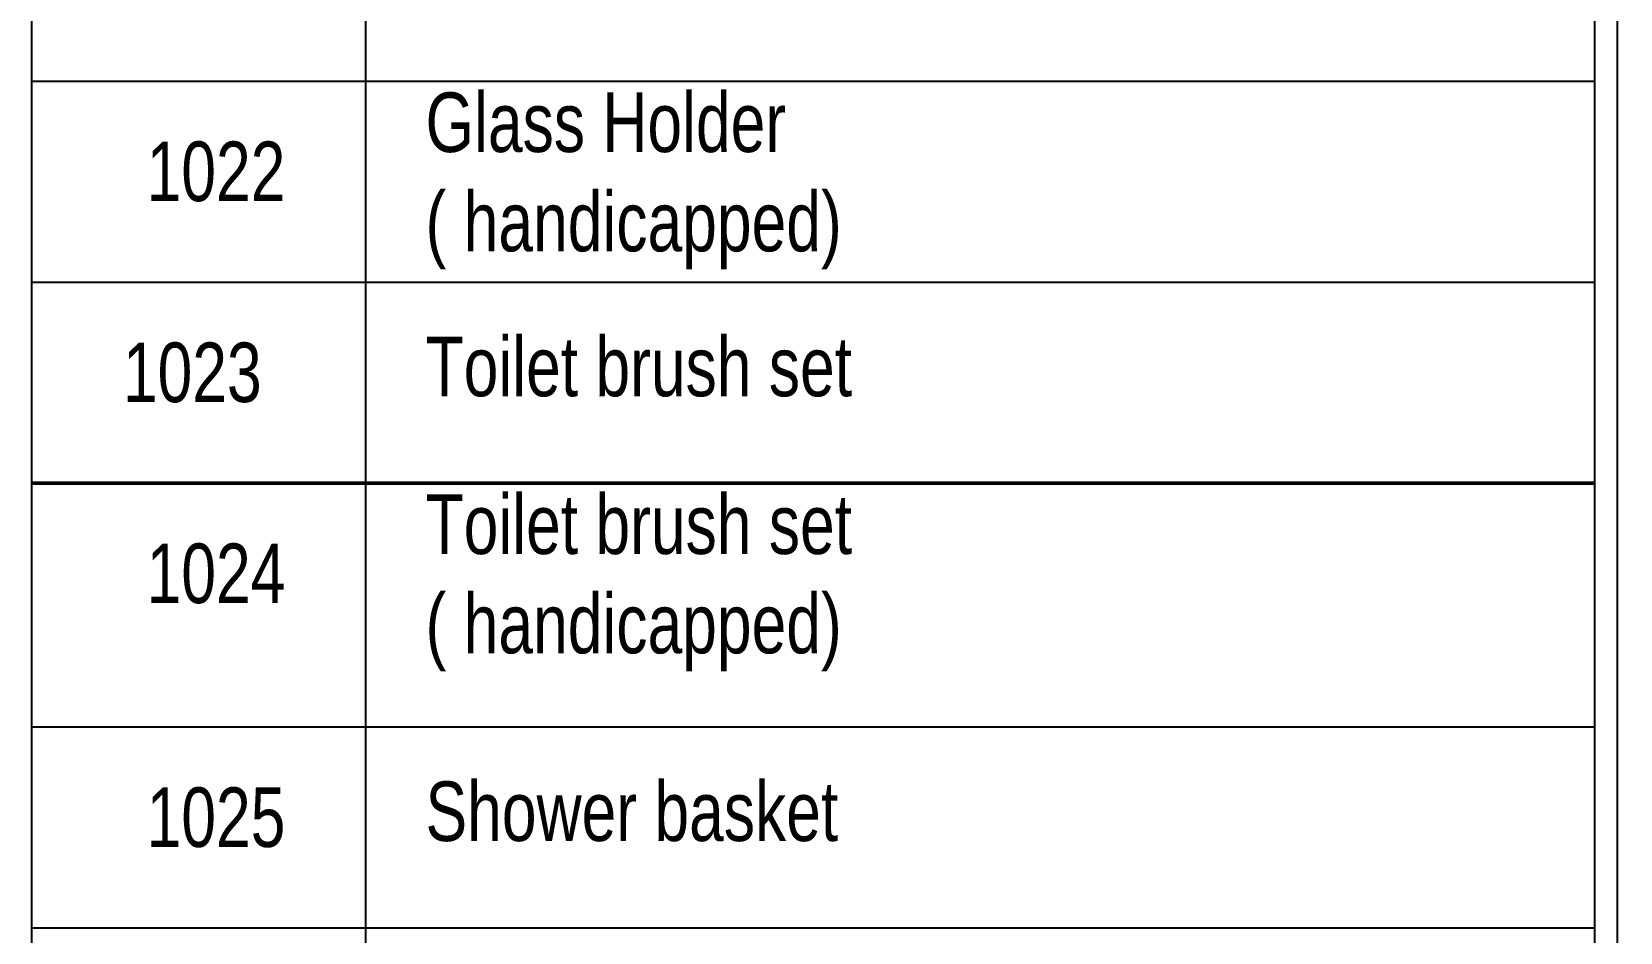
# Model space of a CAD drawing. Header units: inches. Extents: x 193287 to 241687, y 437648 to 550079.
# Drawn here: x 232824 to 234157, y 466737 to 467493 of the extents above; entities that cross this region are included whole.
import ezdxf

# ---------------------------------------------------------------- set-up
doc = ezdxf.new("R2010")
doc.units = ezdxf.units.IN
doc.header["$MEASUREMENT"] = 0
for name, color, linetype in [('A-DIMESNION-1', 7, 'Continuous'), ('CQ SPOT DETAIL DIMENSION', 9, 'Continuous'), ('CQ text label', 3, 'Continuous'), ('CQ-legend tex box', 3, 'Continuous')]:
    doc.layers.add(name, color=color, linetype=linetype)
doc.layers.add('CQ Switches and Outlets', color=1, linetype='Continuous', lineweight=50)
doc.styles.add('DIM 50', font='romans.shx', dxfattribs={"width": 0.75, "height": 100})
doc.styles.get("Standard").update_dxf_attribs({"font": 'arial.ttf'})
doc.dimstyles.new('CQ 2.5', dxfattribs={"dimscale": 0.025, "dimtxt": 150, "dimasz": 100, "dimexe": 100, "dimexo": 0, "dimgap": 80, "dimtad": 1, "dimdec": 0, "dimzin": 0, "dimdsep": 46, "dimtxsty": 'Standard', "dimblk": 'DOT', "dimcen": 100, "dimclrd": 250, "dimclre": 250, "dimclrt": 3, "dimadec": 0, "dimazin": 0, "dimtfac": 1, "dimtdec": 0, "dimtofl": 0, "dimtmove": 0, "dimatfit": 3, "dimfxl": 1, "dimtolj": 1, "dimtzin": 0, "dimlwd": -1, "dimarcsym": 0})

# ---------------------------------------------------------------- blocks, each defined once
blk = doc.blocks.new('SMDS')
at = {"layer": 'CQ Switches and Outlets', "color": 2}
blk.add_line((383215.9, 480917.8), (384528, 480917.8), dxfattribs=at)
at = {"layer": 'CQ-legend tex box'}
for p, q in [((383496.2, 485021.9), (383496.2, 478623.5)), ((383215.9, 481255.2), (384528, 481255.2)), ((383215.9, 481086.5), (384528, 481086.5)), ((383215.9, 480713.2), (384528, 480713.2)), ((383215.9, 480544.5), (384528, 480544.5))]:
    blk.add_line(p, q, dxfattribs=at)
blk.add_lwpolyline([(383215.9, 485200), (384527.9, 485200), (384527.9, 478623.5), (383215.9, 478623.5)], close=True, dxfattribs=at)
at = {"layer": 'CQ text label', "ltscale": 1000, "char_height": 50, "width": 946.817, "attachment_point": 1, "style": 'DIM 50'}
for s, insert in [('{\\fArial|b0|i0|c0|p34;Glass Holder\\P( handicapped)}', (383546.5, 481245.7)), ('{\\fArial|b0|i0|c0|p34;1022}', (383312.3, 481204.5)), ('{\\fArial|b0|i0|c0|p34;Toilet brush set}', (383546.5, 481040.7)), ('{\\fArial|b0|i0|c0|p34;1023}', (383292.4, 481035.8)), ('{\\fArial|b0|i0|c0|p34;Toilet brush set\\P( handicapped)}', (383546.5, 480908.3)), ('{\\fArial|b0|i0|c0|p34;1024}', (383312.3, 480867.1)), ('{\\fArial|b0|i0|c0|p34;Shower basket}', (383546.5, 480667.4)), ('{\\fArial|b0|i0|c0|p34;1025}', (383312.3, 480662.4))]:
    blk.add_mtext(s, dxfattribs=dict(at, insert=insert))
blk = doc.blocks.new('_Dot')
at = {"color": 0, "linetype": 'ByBlock', "lineweight": -2}
blk.add_line((-0.5, 0), (-1, 0), dxfattribs=at)
at = {"color": 0, "linetype": 'ByBlock', "const_width": 0.5}
blk.add_lwpolyline([(-0.25, 0, 1), (0.25, 0, 1)], format="xyb", close=True, dxfattribs=at)
blk = doc.blocks.new('*D4548')
at = {"layer": 'A-DIMESNION-1', "color": 250, "lineweight": -2, "ltscale": 0.05, "transparency": 16777216}
for p, q in [((228397.7, 431225.6), (228483.9, 431225.6)), ((228397.7, 429485.6), (228483.9, 429485.6))]:
    blk.add_line(p, q, dxfattribs=at)
at = {"layer": 'A-DIMESNION-1', "color": 250, "ltscale": 0.05, "transparency": 16777216}
blk.add_line((228481.4, 431223.1), (228481.4, 429488.1), dxfattribs=at)
at = {"layer": 'Defpoints', "color": 0, "linetype": 'Continuous', "ltscale": 0.05, "transparency": 16777216}
for p in [(228397.7, 431225.6, 0), (228397.7, 429485.6, 0), (228481.4, 429485.6)]:
    blk.add_point(p, dxfattribs=at)
at = {"layer": 'A-DIMESNION-1', "color": 250, "linetype": 'Continuous', "ltscale": 0.05, "transparency": 16777216, "xscale": 2.5, "yscale": 2.5, "zscale": 2.5}
for p, rotation in [((228481.4, 431225.6), 90), ((228481.4, 429485.6), 270)]:
    blk.add_blockref('_Dot', p, dxfattribs=dict(at, rotation=rotation))
at = {"layer": 'A-DIMESNION-1', "color": 3, "linetype": 'Continuous', "ltscale": 0.05, "transparency": 16777216, "insert": (228477.5, 430355.6), "char_height": 3.75, "attachment_point": 5, "rotation": 90}
blk.add_mtext('\\A1;1740', dxfattribs=at)
blk = doc.blocks.new('DIMBLOWUP')
at = {"layer": 'A-DIMESNION-1', "color": 64, "linetype": 'Continuous', "ltscale": 0.05}
dim = blk.add_linear_dim(base=(228481.4, 429485.6), p1=(228397.7, 431225.6, 0), p2=(228397.7, 429485.6, 0), angle=90, dimstyle='CQ 2.5', dxfattribs=at)
dim.commit()
dim.dimension.update_dxf_attribs({"geometry": '*D4548', "text_midpoint": (228477.5, 430355.6)})

msp = doc.modelspace()

# ---------------------------------------------------------------- block references
at = {"layer": 'A-DIMESNION-1', "color": 64, "linetype": 'Continuous', "ltscale": 0.05}
msp.add_blockref('DIMBLOWUP', (5673.252, 37226.975), dxfattribs=at)
at = {"layer": 'CQ SPOT DETAIL DIMENSION'}
msp.add_blockref('SMDS', (-150392.368, -13803.482), dxfattribs=at)

doc.saveas('drawing.dxf')
